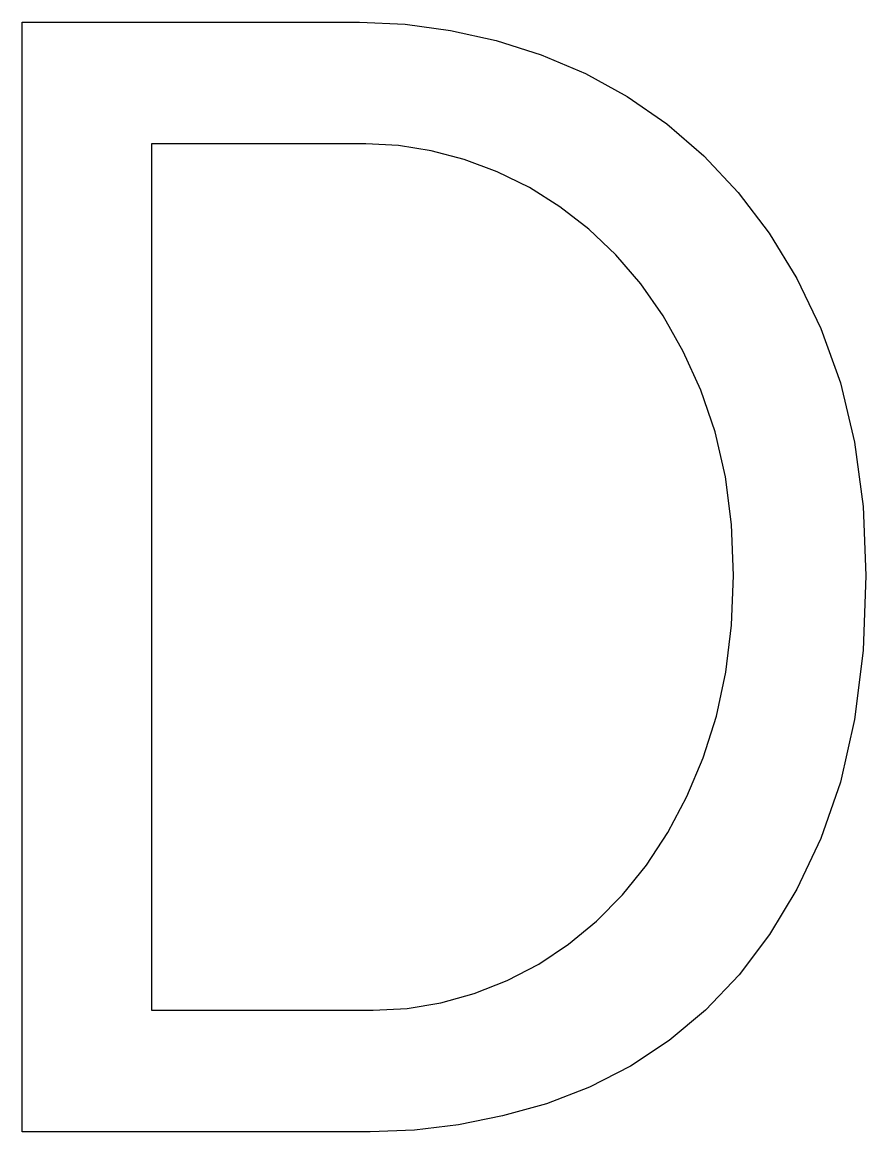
# Model space of a CAD drawing. Extents: x 1.1 to 8.8, y 0 to 10.1.
import ezdxf

# ---------------------------------------------------------------- set-up
doc = ezdxf.new("R2010")
doc.units = 0
doc.layers.get('0').update_dxf_attribs({"linetype": 'CONTINUOUS'})

msp = doc.modelspace()

# ---------------------------------------------------------------- linework, layer by layer
at = {"color": 0}
for p, q in [((1.08333, 0), (1.08333, 10.1389)), ((1.08333, 10.1389), (4.16667, 10.1389)), ((4.16667, 10.1389), (4.58285, 10.1202)), ((4.58285, 10.1202), (4.99821, 10.0642)), ((4.99821, 10.0642), (5.41271, 9.97092)), ((5.41271, 9.97092), (5.82639, 9.84028)), ((5.82639, 9.84028), (6.22917, 9.67062)), ((6.22917, 9.67062), (6.61111, 9.46013)), ((6.61111, 9.46013), (6.97217, 9.20882)), ((6.97217, 9.20882), (7.3125, 8.91667)), ((4.22222, 9.02778), (2.26389, 9.02778)), ((2.26389, 9.02778), (2.26389, 1.11111)), ((4.52126, 9.01172), (4.22222, 9.02778)), ((4.82118, 8.96354), (4.52126, 9.01172)), ((5.12196, 8.88325), (4.82118, 8.96354)), ((5.42361, 8.77083), (5.12196, 8.88325)), ((7.3125, 8.91667), (7.62674, 8.58382)), ((5.71789, 8.62722), (5.42361, 8.77083)), ((5.99653, 8.45318), (5.71789, 8.62722)), ((7.62674, 8.58382), (7.90972, 8.21013)), ((6.25956, 8.24875), (5.99653, 8.45318)), ((6.50694, 8.01389), (6.25956, 8.24875)), ((7.90972, 8.21013), (8.16146, 7.79562)), ((6.73525, 7.74914), (6.50694, 8.01389)), ((6.94097, 7.45486), (6.73525, 7.74914)), ((8.16146, 7.79562), (8.38194, 7.34028)), ((7.12414, 7.13108), (6.94097, 7.45486)), ((8.38194, 7.34028), (8.56119, 6.84244)), ((7.28472, 6.77778), (7.12414, 7.13108)), ((8.56119, 6.84244), (8.68924, 6.30035)), ((7.41531, 6.39589), (7.28472, 6.77778)), ((7.50862, 5.98617), (7.41531, 6.39589)), ((8.68924, 6.30035), (8.76606, 5.71397)), ((7.56461, 5.54867), (7.50862, 5.98617)), ((8.76606, 5.71397), (8.79167, 5.08333)), ((7.58333, 5.08333), (7.56461, 5.54867)), ((7.56592, 4.63021), (7.58333, 5.08333)), ((8.79167, 5.08333), (8.76606, 4.39669)), ((7.51383, 4.20139), (7.56592, 4.63021)), ((8.76606, 4.39669), (8.68924, 3.76736)), ((7.42703, 3.79688), (7.51383, 4.20139)), ((7.30556, 3.41667), (7.42703, 3.79688)), ((8.68924, 3.76736), (8.56119, 3.19536)), ((7.15539, 3.06256), (7.30556, 3.41667)), ((8.56119, 3.19536), (8.38194, 2.68056)), ((6.98264, 2.73617), (7.15539, 3.06256)), ((6.78733, 2.43756), (6.98264, 2.73617)), ((8.38194, 2.68056), (8.16228, 2.21789)), ((6.56944, 2.16667), (6.78733, 2.43756)), ((6.3316, 1.92492), (6.56944, 2.16667)), ((8.16228, 2.21789), (7.91314, 1.80208)), ((6.07639, 1.71354), (6.3316, 1.92492)), ((7.91314, 1.80208), (7.6345, 1.43321)), ((5.80382, 1.53256), (6.07639, 1.71354)), ((5.51389, 1.38194), (5.80382, 1.53256)), ((7.6345, 1.43321), (7.32639, 1.11111)), ((5.21349, 1.26346), (5.51389, 1.38194)), ((4.90967, 1.17882), (5.21349, 1.26346)), ((4.29167, 1.11111), (4.60238, 1.12804)), ((4.60238, 1.12804), (4.90967, 1.17882)), ((2.26389, 1.11111), (4.29167, 1.11111)), ((7.32639, 1.11111), (6.99349, 0.833767)), ((6.99349, 0.833767), (6.64063, 0.598958)), ((6.64063, 0.598958), (6.26779, 0.406683)), ((6.26779, 0.406683), (5.875, 0.256944)), ((5.875, 0.256944), (5.47217, 0.144586)), ((5.47217, 0.144586), (5.06939, 0.06429)), ((4.26389, 0), (1.08333, 0)), ((4.66661, 0.016113), (4.26389, 0)), ((5.06939, 0.06429), (4.66661, 0.016113))]:
    msp.add_line(p, q, dxfattribs=at)

doc.saveas('drawing.dxf')
